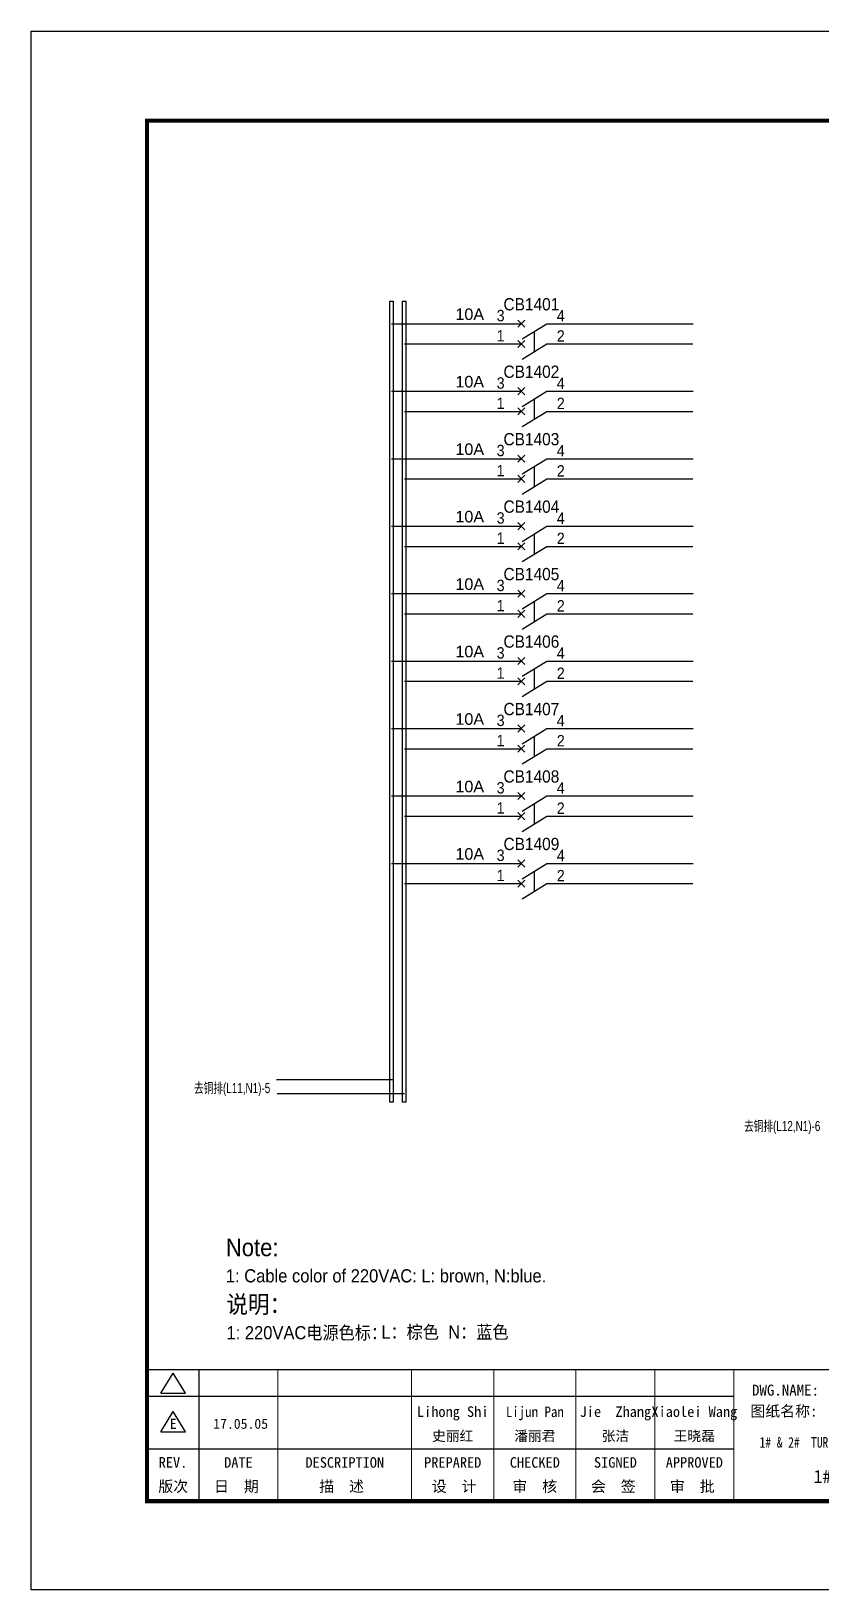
# Model space of a CAD drawing. Extents: x 81444 to 119867, y -54816 to -29062.
# Drawn here: x 101197 to 103000, y -41495 to -37937 of the extents above; entities that cross this region are included whole.
import ezdxf
from ezdxf.enums import TextEntityAlignment as Align
from ezdxf.lldxf.tags import DXFTag

# ---------------------------------------------------------------- set-up
doc = ezdxf.new("R2010")
doc.units = 0
doc.header["$LTSCALE"] = 100
doc.header["$MEASUREMENT"] = 0
for name, color, linetype in [('t', 1, 'Continuous'), ('标准图框及表格', 7, 'Continuous'), ('空气开关', 7, 'Continuous')]:
    doc.layers.add(name, color=color, linetype=linetype)
doc.styles.add('HZ', font='arial.ttf', dxfattribs={"width": 0.7})
doc.styles.get("Standard").update_dxf_attribs({"font": ''})
doc.styles.get('Standard').set_extended_font_data('SimSun')
tags = doc.linetypes.add('CENTER', pattern=[2, 1.25, -0.25, 0.25, -0.25]).pattern_tags.tags
tags[10:11] = [DXFTag(74, 4), DXFTag(75, 0), DXFTag(340, '0'), DXFTag(46, 1.0), DXFTag(50, 0.0), DXFTag(44, 0.0), DXFTag(45, 0.0)]
tags[8:9] = [DXFTag(74, 4), DXFTag(75, 0), DXFTag(340, '0'), DXFTag(46, 1.0), DXFTag(50, 0.0), DXFTag(44, 0.0), DXFTag(45, 0.0)]
tags[6:7] = [DXFTag(74, 4), DXFTag(75, 0), DXFTag(340, '0'), DXFTag(46, 1.0), DXFTag(50, 0.0), DXFTag(44, 0.0), DXFTag(45, 0.0)]
tags[4:5] = [DXFTag(74, 4), DXFTag(75, 0), DXFTag(340, '0'), DXFTag(46, 1.0), DXFTag(50, 0.0), DXFTag(44, 0.0), DXFTag(45, 0.0)]

# ---------------------------------------------------------------- blocks, each defined once
blk = doc.blocks.new('供电端子')
at = {"style": 'HZ', "width": 0.7}
blk.add_attdef('供电端子', (0, 0), '', height=17, dxfattribs=at)
blk = doc.blocks.new('图框')
at = {"layer": '标准图框及表格'}
h = blk.add_hatch(dxfattribs=at)
h.set_pattern_fill('ANSI31', color=5, scale=8.329864, style=0)
edge = h.paths.add_edge_path()
edge.add_arc((2399.3, -2998.2), 55.2, 238.1092, 291.6532)
edge.add_line((2419.6, -3049.4), (2388.5, -3070.2))
edge.add_arc((2238.9, -3078.3), 135.4, 346.3915, 374.25)
edge.add_line((2370.5, -3110.2), (2397.5, -3087.9))
edge.add_line((2391.3, -3080.3), (2396.1, -3080.9))
edge.add_spline(control_points=[(2397.5, -3087.9), (2398.4, -3087), (2400, -3085.5), (2399.9, -3081.3), (2397.4, -3081), (2396.1, -3080.9)], knot_values=[0, 0, 0, 0, 6.844331, 12.400427, 18.769243, 18.769243, 18.769243, 18.769243], weights=[1, 1, 1, 1, 1, 1], degree=3, periodic=0)
edge.add_spline(control_points=[(2388.5, -3070.3), (2387.8, -3070.9), (2386.5, -3072), (2385.5, -3073.4), (2385.1, -3074)], knot_values=[0, 0, 0, 0, 5.253674, 9.488439, 9.488439, 9.488439, 9.488439], weights=[1, 1, 1, 1, 1], degree=3, periodic=0)
edge.add_spline(control_points=[(2386.3, -3072.3), (2385.7, -3072.9), (2384.6, -3074.4), (2384.9, -3077.7), (2387.9, -3079.9), (2390.2, -3080.1), (2391.3, -3080.3)], knot_values=[10.665975, 10.665975, 10.665975, 10.665975, 18.977704, 28.894558, 41.119554, 52.646925, 52.646925, 52.646925, 52.646925], weights=[1, 1, 1, 1, 1, 1, 1], degree=3, periodic=0)
h = blk.add_hatch(dxfattribs=at)
h.set_pattern_fill('ANSI31', color=3, scale=8.329864, style=0)
edge = h.paths.add_edge_path()
edge.add_line((2402.5, -3075.8), (2407.7, -3076.4))
edge.add_spline(control_points=[(2401, -3068.8), (2400.2, -3069.6), (2398.5, -3071.2), (2398.6, -3075.4), (2401.1, -3075.6), (2402.4, -3075.8)], knot_values=[0, 0, 0, 0, 6.844331, 12.400427, 18.769243, 18.769243, 18.769243, 18.769243], weights=[1, 1, 1, 1, 1, 1], degree=3, periodic=0)
edge.add_line((2428, -3046.5), (2401, -3068.8))
edge.add_spline(control_points=[(2412.6, -3083.9), (2413, -3083.4), (2413.9, -3082.1), (2413.6, -3078.9), (2410.7, -3076.8), (2408.3, -3076.5), (2407.2, -3076.4)], knot_values=[12.654089, 12.654089, 12.654089, 12.654089, 18.977704, 28.894558, 41.119554, 52.646925, 52.646925, 52.646925, 52.646925], weights=[1, 1, 1, 1, 1, 1, 1], degree=3, periodic=0)
edge.add_line((2411.6, -3085), (2412.8, -3083.7))
edge.add_line((2410, -3086.4), (2411.6, -3085))
edge.add_line((2378.9, -3107.2), (2410, -3086.4))
edge.add_arc((2399.3, -3158.5), 55.2, 58.1092, 111.6532)
edge.add_arc((2559.6, -3078.3), 135.4, 166.3915, 194.25)
at = {"color": 7}
for p, q in [((2215.6, -2851.6), (2215.6, -3151.6)), ((3115.6, -2851.6), (3115.6, -3151.6)), ((0, -2911.6), (1340.2, -2911.6)), ((2215.6, -3001.6), (3115.6, -3001.6)), ((3115.6, -3001.6), (4115.6, -3001.6)), ((3791.8, -3001.6), (3791.8, -3151.6)), ((0, -3031.6), (1340.2, -3031.6)), ((4115.6, -3076.6), (3115.6, -3076.6))]:
    blk.add_line(p, q, dxfattribs=at)
at = {"color": 7, "const_width": 3}
blk.add_lwpolyline([(4115.6, -2851.6), (0, -2851.6)], dxfattribs=at)
at = {"layer": 't', "color": 7}
for p, q in [((31.9, -2905), (59.9, -2859.1)), ((87.8, -2905), (59.9, -2859.1)), ((31.9, -2905), (87.8, -2905)), ((31.9, -2993), (59.9, -2947.1)), ((87.8, -2993), (59.9, -2947.1)), ((31.9, -2993), (87.8, -2993))]:
    blk.add_line(p, q, dxfattribs=at)
at = {"layer": 't', "color": 7, "const_width": 9.62}
blk.add_lwpolyline([(4115.6, -3151.6), (4115.6, 0), (0, 0), (0, -3151.6)], close=True, dxfattribs=at)
at = {"layer": 't', "color": 7, "const_width": 2.4}
for points in [[(118.8, -2852.8), (118.8, -3151.6)], [(299.1, -2852.8), (299.1, -3151.6)], [(604.4, -2852.8), (604.4, -3156.4)], [(792, -2852.8), (792, -3156.4)], [(979.6, -2852.8), (979.6, -3156.4)], [(1159.9, -2852.8), (1159.9, -3156.4)], [(1340.2, -2852.8), (1340.2, -3156.4)]]:
    blk.add_lwpolyline(points, dxfattribs=at)
at = {"color": 7, "linetype": 'CENTER'}
for s, height, p in [('图纸编号：', 24, (3125.2, -3066.7)), ('杭州和利时自动化有限公司', 27, (2542.5, -3121.1)), ('文档号：', 24, (3124, -3138.7))]:
    blk.add_text(s, height=height, dxfattribs=at).set_placement(p)
at = {"color": 7, "flags": 8}
for tag, p, height in [('DWG.NAME:', (1381.6, -2910.4), 25), ('PROJECTNAME:', (3125.5, -2912.8), 24), ('PROJECTNAME：', (3339.1, -2913.1), 25), ('DWG.NO.:', (3128.2, -3030.4), 24), ('图纸编号', (3315.4, -3052.4), 24), ('FILENO.:', (3128.7, -3106.1), 24), ('文档号', (3317.7, -3124.1), 24)]:
    blk.add_attdef(tag, p, '', height=height, dxfattribs=at)
for tag, height, p in [('RENLIU', 24, (698.2, -2950.4)), ('SHUFENWANG', 24, (885.8, -2950.4)), ('FANGHOU', 24, (1069.7, -2950.4)), ('DANDANLI', 24, (1250, -2950.4)), ('A', 23, (59.9, -2974.9)), ('设计时间', 23, (213.9, -2974.9)), ('刘仁', 23, (698.2, -3002.2)), ('王姝芬', 23, (885.8, -3002.2)), ('侯方', 23, (1069.7, -3002.2)), ('李丹丹', 23, (1250, -3002.2)), ('#10STATIONONTROLCABINETCOVER', 30, (1777.9, -3017.2)), ('REV.', 24, (59.4, -3063)), ('DATE', 24, (208.9, -3063)), ('DESCRIPTION', 24, (451.7, -3063)), ('PREPARED', 24, (698.2, -3063)), ('CHECKED', 24, (885.8, -3063)), ('SIGNED', 24, (1069.7, -3063)), ('APPROVED', 24, (1250, -3063)), ('PAGEXOFX', 24, (3953.7, -3039.1)), ('图纸名称', 30, (1777.9, -3094.7)), ('第几页共几页', 24, (3953.7, -3114.1))]:
    blk.add_attdef(tag, text='', height=height, dxfattribs=at).set_placement(p, align=Align.MIDDLE)
for tag, p in [('图纸名称:', (1377.8, -2965.9)), ('项目名称：', (3121.6, -2984.3)), ('项目名称：', (3325, -2984.3))]:
    blk.add_attdef(tag, text='', height=25, dxfattribs=at).set_placement(p, align=Align.BOTTOM_LEFT)
at = {"color": 7, "width": 0.8, "flags": 8}
blk.add_attdef('HANGZHOUHOLLYSYSAUTOMATIONCO.,LTD.', text='', height=24, dxfattribs=at).set_placement((2770.1, -3045.7), align=Align.MIDDLE)
at = {"layer": 't', "color": 7}
for s, p in [('版次', (59.9, -3117.6)), ('日  期', (204.2, -3117.6)), ('描  述', (444.5, -3117.6)), ('设  计', (701.5, -3117.6)), ('审  核', (885.6, -3117.6)), ('会  签', (1065, -3117.6)), ('审  批', (1245.3, -3117.6))]:
    blk.add_text(s, height=25, dxfattribs=at).set_placement(p, align=Align.MIDDLE_CENTER)
at = {"layer": '标准图框及表格', "color": 5, "style": 'HZ'}
for s, p in [('pgqh', (2373.9, -3059.7)), ('hollilas', (2374.1, -3086))]:
    blk.add_text(s, height=5.21, dxfattribs=at).set_placement(p)
at = {"layer": '标准图框及表格', "color": 3, "style": 'HZ'}
for s, height, p in [('auto', 8.68, (2400.9, -3074.2)), ('hollysys', 4.34, (2402.5, -3099.7))]:
    blk.add_text(s, height=height, dxfattribs=at).set_placement(p)

msp = doc.modelspace()

# ---------------------------------------------------------------- linework, layer by layer
at = {"color": 6}
for p, q in [((102324.3, -38613.3), (102308.1, -38597.1)), ((102308.1, -38613.3), (102324.3, -38597.1)), ((102318.3, -38640), (102374.7, -38605.2)), ((102308.1, -38659.4), (102324.3, -38643.2)), ((102324.3, -38659.4), (102308.1, -38643.2)), ((102318.3, -38686.1), (102374.7, -38651.3)), ((102324.3, -38767.3), (102308.1, -38751.1)), ((102308.1, -38767.3), (102324.3, -38751.1)), ((102318.3, -38794), (102374.7, -38759.2)), ((102324.3, -38813.4), (102308.1, -38797.2)), ((102308.1, -38813.4), (102324.3, -38797.2)), ((102318.3, -38840.1), (102374.7, -38805.3)), ((102308.1, -38921.3), (102324.3, -38905.1)), ((102324.3, -38921.3), (102308.1, -38905.1)), ((102318.3, -38948), (102374.7, -38913.2)), ((102308.1, -38967.4), (102324.3, -38951.2)), ((102324.3, -38967.4), (102308.1, -38951.2)), ((102318.3, -38994.1), (102374.7, -38959.3)), ((102324.3, -39075.3), (102308.1, -39059.1)), ((102308.1, -39075.3), (102324.3, -39059.1)), ((102318.3, -39102), (102374.7, -39067.2)), ((102324.3, -39121.4), (102308.1, -39105.2)), ((102308.1, -39121.4), (102324.3, -39105.2)), ((102318.3, -39148.1), (102374.7, -39113.3)), ((102308.1, -39229.3), (102324.3, -39213.1)), ((102324.3, -39229.3), (102308.1, -39213.1)), ((102318.3, -39256), (102374.7, -39221.2)), ((102308.1, -39275.4), (102324.3, -39259.2)), ((102324.3, -39275.4), (102308.1, -39259.2)), ((102318.3, -39302.1), (102374.7, -39267.3)), ((102324.3, -39383.3), (102308.1, -39367.1)), ((102308.1, -39383.3), (102324.3, -39367.1)), ((102318.3, -39410), (102374.7, -39375.2)), ((102324.3, -39429.4), (102308.1, -39413.2)), ((102308.1, -39429.4), (102324.3, -39413.2)), ((102318.3, -39456.1), (102374.7, -39421.3)), ((102324.3, -39537.3), (102308.1, -39521.1)), ((102308.1, -39537.3), (102324.3, -39521.1)), ((102318.3, -39564), (102374.7, -39529.2)), ((102324.3, -39583.4), (102308.1, -39567.2)), ((102308.1, -39583.4), (102324.3, -39567.2)), ((102318.3, -39610.1), (102374.7, -39575.3)), ((102308.1, -39691.3), (102324.3, -39675.1)), ((102324.3, -39691.3), (102308.1, -39675.1)), ((102318.3, -39718), (102374.7, -39683.2)), ((102308.1, -39737.4), (102324.3, -39721.2)), ((102324.3, -39737.4), (102308.1, -39721.2)), ((102318.3, -39764.1), (102374.7, -39729.3)), ((102324.3, -39845.3), (102308.1, -39829.1)), ((102308.1, -39845.3), (102324.3, -39829.1)), ((102318.3, -39872), (102374.7, -39837.2)), ((102324.3, -39891.4), (102308.1, -39875.2)), ((102308.1, -39891.4), (102324.3, -39875.2)), ((102318.3, -39918.1), (102374.7, -39883.3))]:
    msp.add_line(p, q, dxfattribs=at)
at = {"color": 43}
for p, q in [((102019.5, -38605.2), (102316.2, -38605.2)), ((102374.7, -38605.2), (102708.4, -38605.2)), ((102019.5, -38759.2), (102316.2, -38759.2)), ((102374.7, -38759.2), (102708.4, -38759.2)), ((102019.5, -38913.2), (102316.2, -38913.2)), ((102374.7, -38913.2), (102708.4, -38913.2)), ((102019.5, -39067.2), (102316.2, -39067.2)), ((102374.7, -39067.2), (102708.4, -39067.2)), ((102019.5, -39221.2), (102316.2, -39221.2)), ((102374.7, -39221.2), (102708.4, -39221.2)), ((102019.5, -39375.2), (102316.2, -39375.2)), ((102374.7, -39375.2), (102708.4, -39375.2)), ((102019.5, -39529.2), (102316.2, -39529.2)), ((102374.7, -39529.2), (102708.4, -39529.2)), ((102019.5, -39683.2), (102316.2, -39683.2)), ((102374.7, -39683.2), (102708.4, -39683.2)), ((102019.5, -39837.2), (102316.2, -39837.2)), ((102374.7, -39837.2), (102708.4, -39837.2)), ((101757.3, -40330.2), (102023.8, -40330.2))]:
    msp.add_line(p, q, dxfattribs=at)
at = {"color": 5}
for p, q in [((102049.2, -38651.3), (102316.2, -38651.3)), ((102374.7, -38651.3), (102707.8, -38651.3)), ((102049.2, -38805.3), (102316.2, -38805.3)), ((102374.7, -38805.3), (102707.8, -38805.3)), ((102049.2, -38959.3), (102316.2, -38959.3)), ((102374.7, -38959.3), (102707.8, -38959.3)), ((102049.2, -39113.3), (102316.2, -39113.3)), ((102374.7, -39113.3), (102707.8, -39113.3)), ((102049.2, -39267.3), (102316.2, -39267.3)), ((102374.7, -39267.3), (102707.8, -39267.3)), ((102049.2, -39421.3), (102316.2, -39421.3)), ((102374.7, -39421.3), (102707.8, -39421.3)), ((102049.2, -39575.3), (102316.2, -39575.3)), ((102374.7, -39575.3), (102707.8, -39575.3)), ((102049.2, -39729.3), (102316.2, -39729.3)), ((102374.7, -39729.3), (102707.8, -39729.3)), ((102049.2, -39883.3), (102316.2, -39883.3)), ((102374.7, -39883.3), (102707.8, -39883.3)), ((101758.8, -40362.6), (102049.4, -40362.6))]:
    msp.add_line(p, q, dxfattribs=at)
at = {"color": 1}
msp.add_lwpolyline([(101196.8, -37937.3), (105810.7, -37937.3), (105810.7, -41495.3), (101196.8, -41495.3)], close=True, dxfattribs=at)
at = {"color": 43}
msp.add_lwpolyline([(102023.5, -38553.5), (102023.5, -40382.3), (102015.7, -40382.3), (102015.7, -38553.5)], close=True, dxfattribs=at)
at = {"color": 5}
msp.add_lwpolyline([(102052.6, -38553.5), (102052.6, -40382.3), (102044.8, -40382.3), (102044.8, -38553.5)], close=True, dxfattribs=at)
at = {"layer": '空气开关', "color": 6}
for p, q in [((102346.5, -38668.7), (102346.5, -38622.6)), ((102346.5, -38822.7), (102346.5, -38776.6)), ((102346.5, -38976.7), (102346.5, -38930.6)), ((102346.5, -39130.7), (102346.5, -39084.6)), ((102346.5, -39284.7), (102346.5, -39238.6)), ((102346.5, -39438.7), (102346.5, -39392.6)), ((102346.5, -39592.7), (102346.5, -39546.6)), ((102346.5, -39746.7), (102346.5, -39700.6)), ((102346.5, -39900.7), (102346.5, -39854.6))]:
    msp.add_line(p, q, dxfattribs=at)

# ---------------------------------------------------------------- block references
at = {"color": 1}
ref = msp.add_blockref('图框', (101461.3, -38141.5), dxfattribs=at)
ref.add_attrib('第几页共几页', '第3页 共5页', dxfattribs={"color": 7, "height": 24, "flags": 8}).set_placement((105415, -41255.6), align=Align.MIDDLE)
ref.add_attrib('图纸编号', 'BHE-17020007/01 -C0-002-04', (104776.7, -41193.9), dxfattribs={"color": 7, "height": 24, "flags": 8})
ref.add_attrib('文档号', 'B17-P11-008837', (104779.1, -41265.6), dxfattribs={"color": 7, "height": 24, "flags": 8})
ref.add_attrib('图纸名称', '1# & 2# 汽机电源柜1接线图', dxfattribs={"color": 7, "height": 30, "flags": 8}).set_placement((103239.2, -41236.2), align=Align.MIDDLE)
ref.add_attrib('刘仁', '史丽红', dxfattribs={"color": 7, "height": 23, "flags": 8}).set_placement((102159.5, -41143.7), align=Align.MIDDLE)
ref.add_attrib('王姝芬', '潘丽君', dxfattribs={"color": 7, "height": 23, "flags": 8}).set_placement((102347.1, -41143.7), align=Align.MIDDLE)
ref.add_attrib('侯方', '张洁', dxfattribs={"color": 7, "height": 23, "flags": 8}).set_placement((102531.1, -41143.7), align=Align.MIDDLE)
ref.add_attrib('李丹丹', '王晓磊', dxfattribs={"color": 7, "height": 23, "flags": 8}).set_placement((102711.3, -41143.7), align=Align.MIDDLE)
ref.add_attrib('设计时间', '17.05.05', dxfattribs={"color": 7, "height": 23, "flags": 8}).set_placement((101675.2, -41116.4), align=Align.MIDDLE)
ref.add_attrib('A', 'E', dxfattribs={"color": 7, "height": 23, "flags": 8}).set_placement((101521.2, -41116.4), align=Align.MIDDLE)
ref.add_attrib('REV.', 'REV.', dxfattribs={"color": 7, "height": 24, "flags": 8}).set_placement((101520.7, -41204.5), align=Align.MIDDLE)
ref.add_attrib('DATE', 'DATE', dxfattribs={"color": 7, "height": 24, "flags": 8}).set_placement((101670.2, -41204.5), align=Align.MIDDLE)
ref.add_attrib('DESCRIBE', 'DESCRIPTION', dxfattribs={"color": 7, "height": 24, "flags": 8}).set_placement((101913, -41204.5), align=Align.MIDDLE)
ref.add_attrib('PREPARE', 'PREPARED', dxfattribs={"color": 7, "height": 24, "flags": 8}).set_placement((102159.5, -41204.5), align=Align.MIDDLE)
ref.add_attrib('VERIFY', 'CHECKED', dxfattribs={"color": 7, "height": 24, "flags": 8}).set_placement((102347.1, -41204.5), align=Align.MIDDLE)
ref.add_attrib('SIGN', 'SIGNED', dxfattribs={"color": 7, "height": 24, "flags": 8}).set_placement((102531.1, -41204.5), align=Align.MIDDLE)
ref.add_attrib('APPROVER', 'APPROVED', dxfattribs={"color": 7, "height": 24, "flags": 8}).set_placement((102711.3, -41204.5), align=Align.MIDDLE)
ref.add_attrib('RENLIU', 'Lihong Shi', dxfattribs={"color": 7, "height": 24, "flags": 8}).set_placement((102159.5, -41091.9), align=Align.MIDDLE)
ref.add_attrib('SHUFENWANG', 'Lijun Pan', dxfattribs={"color": 7, "height": 24, "width": 0.9, "flags": 8}).set_placement((102347.1, -41091.9), align=Align.MIDDLE)
ref.add_attrib('FANGHOU', 'Jie  Zhang', dxfattribs={"color": 7, "height": 24, "flags": 8}).set_placement((102531.1, -41091.9), align=Align.MIDDLE)
ref.add_attrib('DANDANLI', 'Xiaolei Wang', dxfattribs={"color": 7, "height": 24, "flags": 8}).set_placement((102711.3, -41091.9), align=Align.MIDDLE)
ref.add_attrib('DWG.NAME:', 'DWG.NAME:', (102843, -41051.9), dxfattribs={"color": 7, "height": 25, "flags": 8})
ref.add_attrib('#10STATIONONTROLCABINETCOVER', '1# & 2#  TURBINE POWER DISTRIBUTION CABINET WIRING DIAGRAM', dxfattribs={"color": 7, "height": 24, "width": 0.8, "flags": 8}).set_placement((103239.2, -41158.7), align=Align.MIDDLE)
ref.add_attrib('图纸名称:', '图纸名称:', dxfattribs={"color": 7, "height": 25, "flags": 8}).set_placement((102839.1, -41107.4), align=Align.BOTTOM_LEFT)
ref.add_attrib('HANGZHOUHOLLYSYSAUTOMATIONCO.,LTD', 'HANGZHOU HOLLYSYS AUTOMATION CO.,LTD.', dxfattribs={"color": 7, "height": 30, "width": 0.8, "flags": 8}).set_placement((104231.4, -41187.2), align=Align.MIDDLE)
ref.add_attrib('PROJECTNAME：', 'PROJECT NAME：', (104586.7, -41054.6), dxfattribs={"color": 7, "height": 25, "width": 0.8, "flags": 8})
ref.add_attrib('项目名称：', '项目名称：', dxfattribs={"color": 7, "height": 25, "flags": 8}).set_placement((104582.9, -41125.8), align=Align.BOTTOM_LEFT)
ref.add_attrib('PROJECTNAME：', 'Ethiopia Welkait Sugar Cane Factory Project', (104800.4, -41054.6), dxfattribs={"color": 7, "height": 25, "width": 0.7, "flags": 8})
ref.add_attrib('项目名称：', '埃塞俄比亚瓦尔凯特糖厂4×30MW机组电站DCS', dxfattribs={"color": 7, "height": 25, "flags": 8}).set_placement((104786.4, -41125.8), align=Align.BOTTOM_LEFT)
ref.add_attrib('PAGEXOFX', 'PAGE 3 OF 5', dxfattribs={"color": 7, "height": 24, "flags": 8}).set_placement((105415, -41180.6), align=Align.MIDDLE)
ref.add_attrib('DWG.NO.：', 'DWG.NO.：', (104590.7, -41176.1), dxfattribs={"color": 7, "height": 24, "flags": 8})
ref.add_attrib('FILENO.：', 'FILE No.：', (104590.7, -41251.1), dxfattribs={"color": 7, "height": 24, "flags": 8})
ref = msp.add_blockref('供电端子', (102339.2, -38574.7), dxfattribs=dict(xscale=0.9349999999976717, yscale=0.9349999999976717))
ref.add_attrib('供电端子', 'CB1401', dxfattribs={"height": 28.05, "style": 'HZ', "width": 0.9}).set_placement((102339.2, -38574.7), align=Align.CENTER)
ref = msp.add_blockref('供电端子', (102198.4, -38596.7), dxfattribs=dict(xscale=0.9349999999976717, yscale=0.9349999999976717))
ref.add_attrib('供电端子', '10A', dxfattribs={"height": 26.4, "style": 'HZ'}).set_placement((102198.4, -38596.7), align=Align.CENTER)
ref = msp.add_blockref('供电端子', (102339.2, -38728.7), dxfattribs=dict(xscale=0.9349999999976717, yscale=0.9349999999976717))
ref.add_attrib('供电端子', 'CB1402', dxfattribs={"height": 28.05, "style": 'HZ', "width": 0.9}).set_placement((102339.2, -38728.7), align=Align.CENTER)
ref = msp.add_blockref('供电端子', (102198.4, -38750.7), dxfattribs=dict(xscale=0.9349999999976717, yscale=0.9349999999976717))
ref.add_attrib('供电端子', '10A', dxfattribs={"height": 26.4, "style": 'HZ'}).set_placement((102198.4, -38750.7), align=Align.CENTER)
ref = msp.add_blockref('供电端子', (102198.4, -38904.7), dxfattribs=dict(xscale=0.9349999999976717, yscale=0.9349999999976717))
ref.add_attrib('供电端子', '10A', dxfattribs={"height": 26.4, "style": 'HZ'}).set_placement((102198.4, -38904.7), align=Align.CENTER)
ref = msp.add_blockref('供电端子', (102339.2, -38882.7), dxfattribs=dict(xscale=0.9349999999976717, yscale=0.9349999999976717))
ref.add_attrib('供电端子', 'CB1403', dxfattribs={"height": 28.05, "style": 'HZ', "width": 0.9}).set_placement((102339.2, -38882.7), align=Align.CENTER)
ref = msp.add_blockref('供电端子', (102339.2, -39036.7), dxfattribs=dict(xscale=0.9349999999976717, yscale=0.9349999999976717))
ref.add_attrib('供电端子', 'CB1404', dxfattribs={"height": 28.05, "style": 'HZ', "width": 0.9}).set_placement((102339.2, -39036.7), align=Align.CENTER)
ref = msp.add_blockref('供电端子', (102198.4, -39058.7), dxfattribs=dict(xscale=0.9349999999976717, yscale=0.9349999999976717))
ref.add_attrib('供电端子', '10A', dxfattribs={"height": 26.4, "style": 'HZ'}).set_placement((102198.4, -39058.7), align=Align.CENTER)
ref = msp.add_blockref('供电端子', (102339.2, -39190.7), dxfattribs=dict(xscale=0.9349999999976717, yscale=0.9349999999976717))
ref.add_attrib('供电端子', 'CB1405', dxfattribs={"height": 28.05, "style": 'HZ', "width": 0.9}).set_placement((102339.2, -39190.7), align=Align.CENTER)
ref = msp.add_blockref('供电端子', (102198.4, -39212.7), dxfattribs=dict(xscale=0.9349999999976717, yscale=0.9349999999976717))
ref.add_attrib('供电端子', '10A', dxfattribs={"height": 26.4, "style": 'HZ'}).set_placement((102198.4, -39212.7), align=Align.CENTER)
ref = msp.add_blockref('供电端子', (102198.4, -39366.7), dxfattribs=dict(xscale=0.9349999999976717, yscale=0.9349999999976717))
ref.add_attrib('供电端子', '10A', dxfattribs={"height": 26.4, "style": 'HZ'}).set_placement((102198.4, -39366.7), align=Align.CENTER)
ref = msp.add_blockref('供电端子', (102339.2, -39344.7), dxfattribs=dict(xscale=0.9349999999976717, yscale=0.9349999999976717))
ref.add_attrib('供电端子', 'CB1406', dxfattribs={"height": 28.05, "style": 'HZ', "width": 0.9}).set_placement((102339.2, -39344.7), align=Align.CENTER)
ref = msp.add_blockref('供电端子', (102339.2, -39498.7), dxfattribs=dict(xscale=0.9349999999976717, yscale=0.9349999999976717))
ref.add_attrib('供电端子', 'CB1407', dxfattribs={"height": 28.05, "style": 'HZ', "width": 0.9}).set_placement((102339.2, -39498.7), align=Align.CENTER)
ref = msp.add_blockref('供电端子', (102198.4, -39520.7), dxfattribs=dict(xscale=0.9349999999976717, yscale=0.9349999999976717))
ref.add_attrib('供电端子', '10A', dxfattribs={"height": 26.4, "style": 'HZ'}).set_placement((102198.4, -39520.7), align=Align.CENTER)
ref = msp.add_blockref('供电端子', (102339.2, -39652.7), dxfattribs=dict(xscale=0.9349999999976717, yscale=0.9349999999976717))
ref.add_attrib('供电端子', 'CB1408', dxfattribs={"height": 28.05, "style": 'HZ', "width": 0.9}).set_placement((102339.2, -39652.7), align=Align.CENTER)
ref = msp.add_blockref('供电端子', (102198.4, -39674.7), dxfattribs=dict(xscale=0.9349999999976717, yscale=0.9349999999976717))
ref.add_attrib('供电端子', '10A', dxfattribs={"height": 26.4, "style": 'HZ'}).set_placement((102198.4, -39674.7), align=Align.CENTER)
ref = msp.add_blockref('供电端子', (102198.4, -39828.7), dxfattribs=dict(xscale=0.9349999999976717, yscale=0.9349999999976717))
ref.add_attrib('供电端子', '10A', dxfattribs={"height": 26.4, "style": 'HZ'}).set_placement((102198.4, -39828.7), align=Align.CENTER)
ref = msp.add_blockref('供电端子', (102339.2, -39806.7), dxfattribs=dict(xscale=0.9349999999976717, yscale=0.9349999999976717))
ref.add_attrib('供电端子', 'CB1409', dxfattribs={"height": 28.05, "style": 'HZ', "width": 0.9}).set_placement((102339.2, -39806.7), align=Align.CENTER)

# ---------------------------------------------------------------- texts
at = {"style": 'HZ', "width": 0.7}
for s, p in [('去铜排(L11,N1)-5', (101568.7, -40361.4)), ('去铜排(L12,N1)-6', (102824.9, -40448.2))]:
    msp.add_text(s, height=23.1, dxfattribs=at).set_placement(p)
at = {"color": 3, "style": 'HZ', "width": 0.9}
for s, height, p in [('Note:', 40, (101641.5, -40733.7)), ('1: Cable color of 220VAC: L: brown, N:blue.', 30, (101641.5, -40793.5)), ('说明：', 40, (101642.9, -40863.6)), ('说明：', 40, (101642.9, -40863.6)), ('1: 220VAC电源色标：', 30, (101642.9, -40923.4)), ('L：棕色', 30, (101996.5, -40921.9)), ('N：蓝色', 30, (102149.2, -40921.9))]:
    msp.add_text(s, height=height, dxfattribs=at).set_placement(p)
at = {"layer": '空气开关', "style": 'HZ', "width": 0.9}
for s, p in [('3', (102259.8, -38599.5)), ('4', (102397.2, -38600)), ('1', (102259.8, -38645.6)), ('2', (102397.2, -38646.1)), ('3', (102259.8, -38753.5)), ('4', (102397.2, -38754)), ('1', (102259.8, -38799.6)), ('2', (102397.2, -38800.1)), ('3', (102259.8, -38907.5)), ('4', (102397.2, -38908)), ('1', (102259.8, -38953.6)), ('2', (102397.2, -38954.1)), ('3', (102259.8, -39061.5)), ('4', (102397.2, -39062)), ('1', (102259.8, -39107.6)), ('2', (102397.2, -39108.1)), ('3', (102259.8, -39215.5)), ('4', (102397.2, -39216)), ('1', (102259.8, -39261.6)), ('2', (102397.2, -39262.1)), ('3', (102259.8, -39369.5)), ('4', (102397.2, -39370)), ('1', (102259.8, -39415.6)), ('2', (102397.2, -39416.1)), ('3', (102259.8, -39523.5)), ('4', (102397.2, -39524)), ('1', (102259.8, -39569.6)), ('2', (102397.2, -39570.1)), ('3', (102259.8, -39677.5)), ('4', (102397.2, -39678)), ('1', (102259.8, -39723.6)), ('2', (102397.2, -39724.1)), ('3', (102259.8, -39831.5)), ('4', (102397.2, -39832)), ('1', (102259.8, -39877.6)), ('2', (102397.2, -39878.1))]:
    msp.add_text(s, height=26, dxfattribs=at).set_placement(p)

doc.saveas('drawing.dxf')
